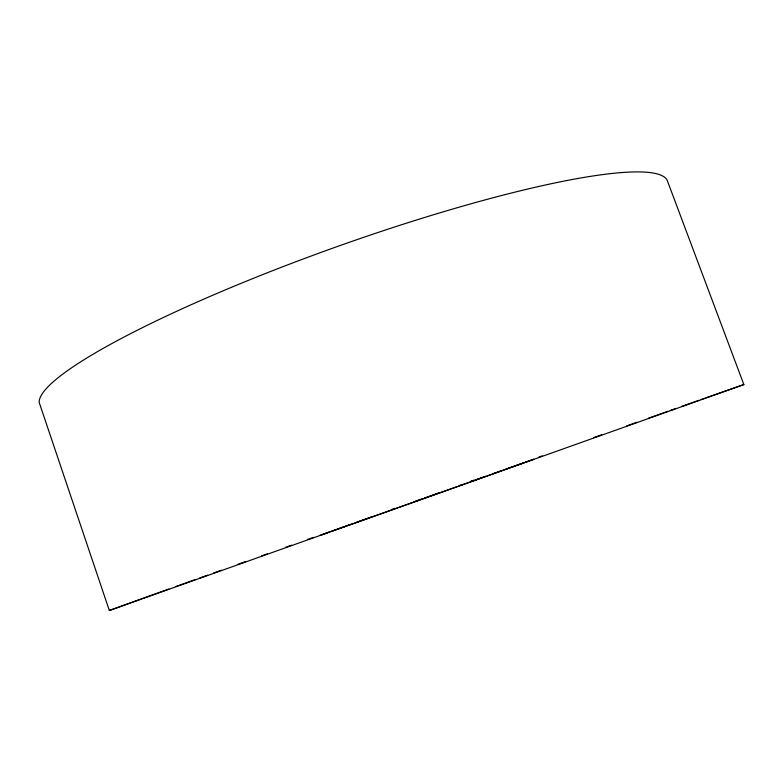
<?xml version="1.0" encoding="UTF-8"?>
<svg xmlns="http://www.w3.org/2000/svg" width="783" height="783" viewBox="0 0 783 783"><rect width="100%" height="100%" fill="white"/><g stroke="black" fill="none" stroke-linecap="round" stroke-linejoin="round"><path stroke-width="1.17" d="M532.841 459.621L533.84 459.22L515.038 465.846M109.336 610.515L743.85 384.561L667.214 180.364A333.284 49.143 -19.6 0 0 342.171 244.805A333.284 49.143 -19.6 0 0 39.15 402.315L109.336 610.515L141.576 598.799M319.767 535.445L322.978 534.28M524.248 462.724L531.765 460.012M324.045 533.889L335.907 529.631M142.721 598.388L168.874 589.022M175.695 586.575L183.662 583.717M184.808 583.315L195.104 579.626M199.685 577.991L207.701 575.123M213.426 573.078L221.432 570.21M237.474 564.484L245.529 561.607M261.649 555.852L267.404 553.796M285.815 547.219L291.57 545.174M336.984 529.249L351.038 524.219M356.588 522.232L371.279 516.986M486.909 476.084L523.113 463.125M593.592 437.658L601.589 434.81M307.65 539.438L313.396 537.383M391.402 509.576L394.838 508.353M470.563 481.398L473.999 480.165M538.841 457.106L542.247 455.902M413.571 501.903L421.42 499.104M424.787 497.91L439.42 492.703M459.611 485.519L462.959 484.325M470.779 481.545L474.136 480.361M475.252 479.959L485.626 476.279M492.546 473.823L496.001 472.589M370.173 517.651L398.028 507.756M399.154 507.355L428.291 496.98M429.407 496.588L457.282 486.654M458.398 486.253L485.783 476.485M664.464 412.504L667.899 411.29M670.199 410.478L675.935 408.442M681.68 406.416L698.886 400.319M701.186 399.506L704.631 398.293M626.733 425.893L637.019 422.243M648.451 418.181L663.309 412.915M497.156 472.178L500.503 470.994M506.092 469.017L513.912 466.237M348.092 525.491L369.067 518.043M332.384 531.05L346.986 525.882M705.777 397.881L743.85 384.561M321.676 534.818L329.085 532.215"/></g></svg>
